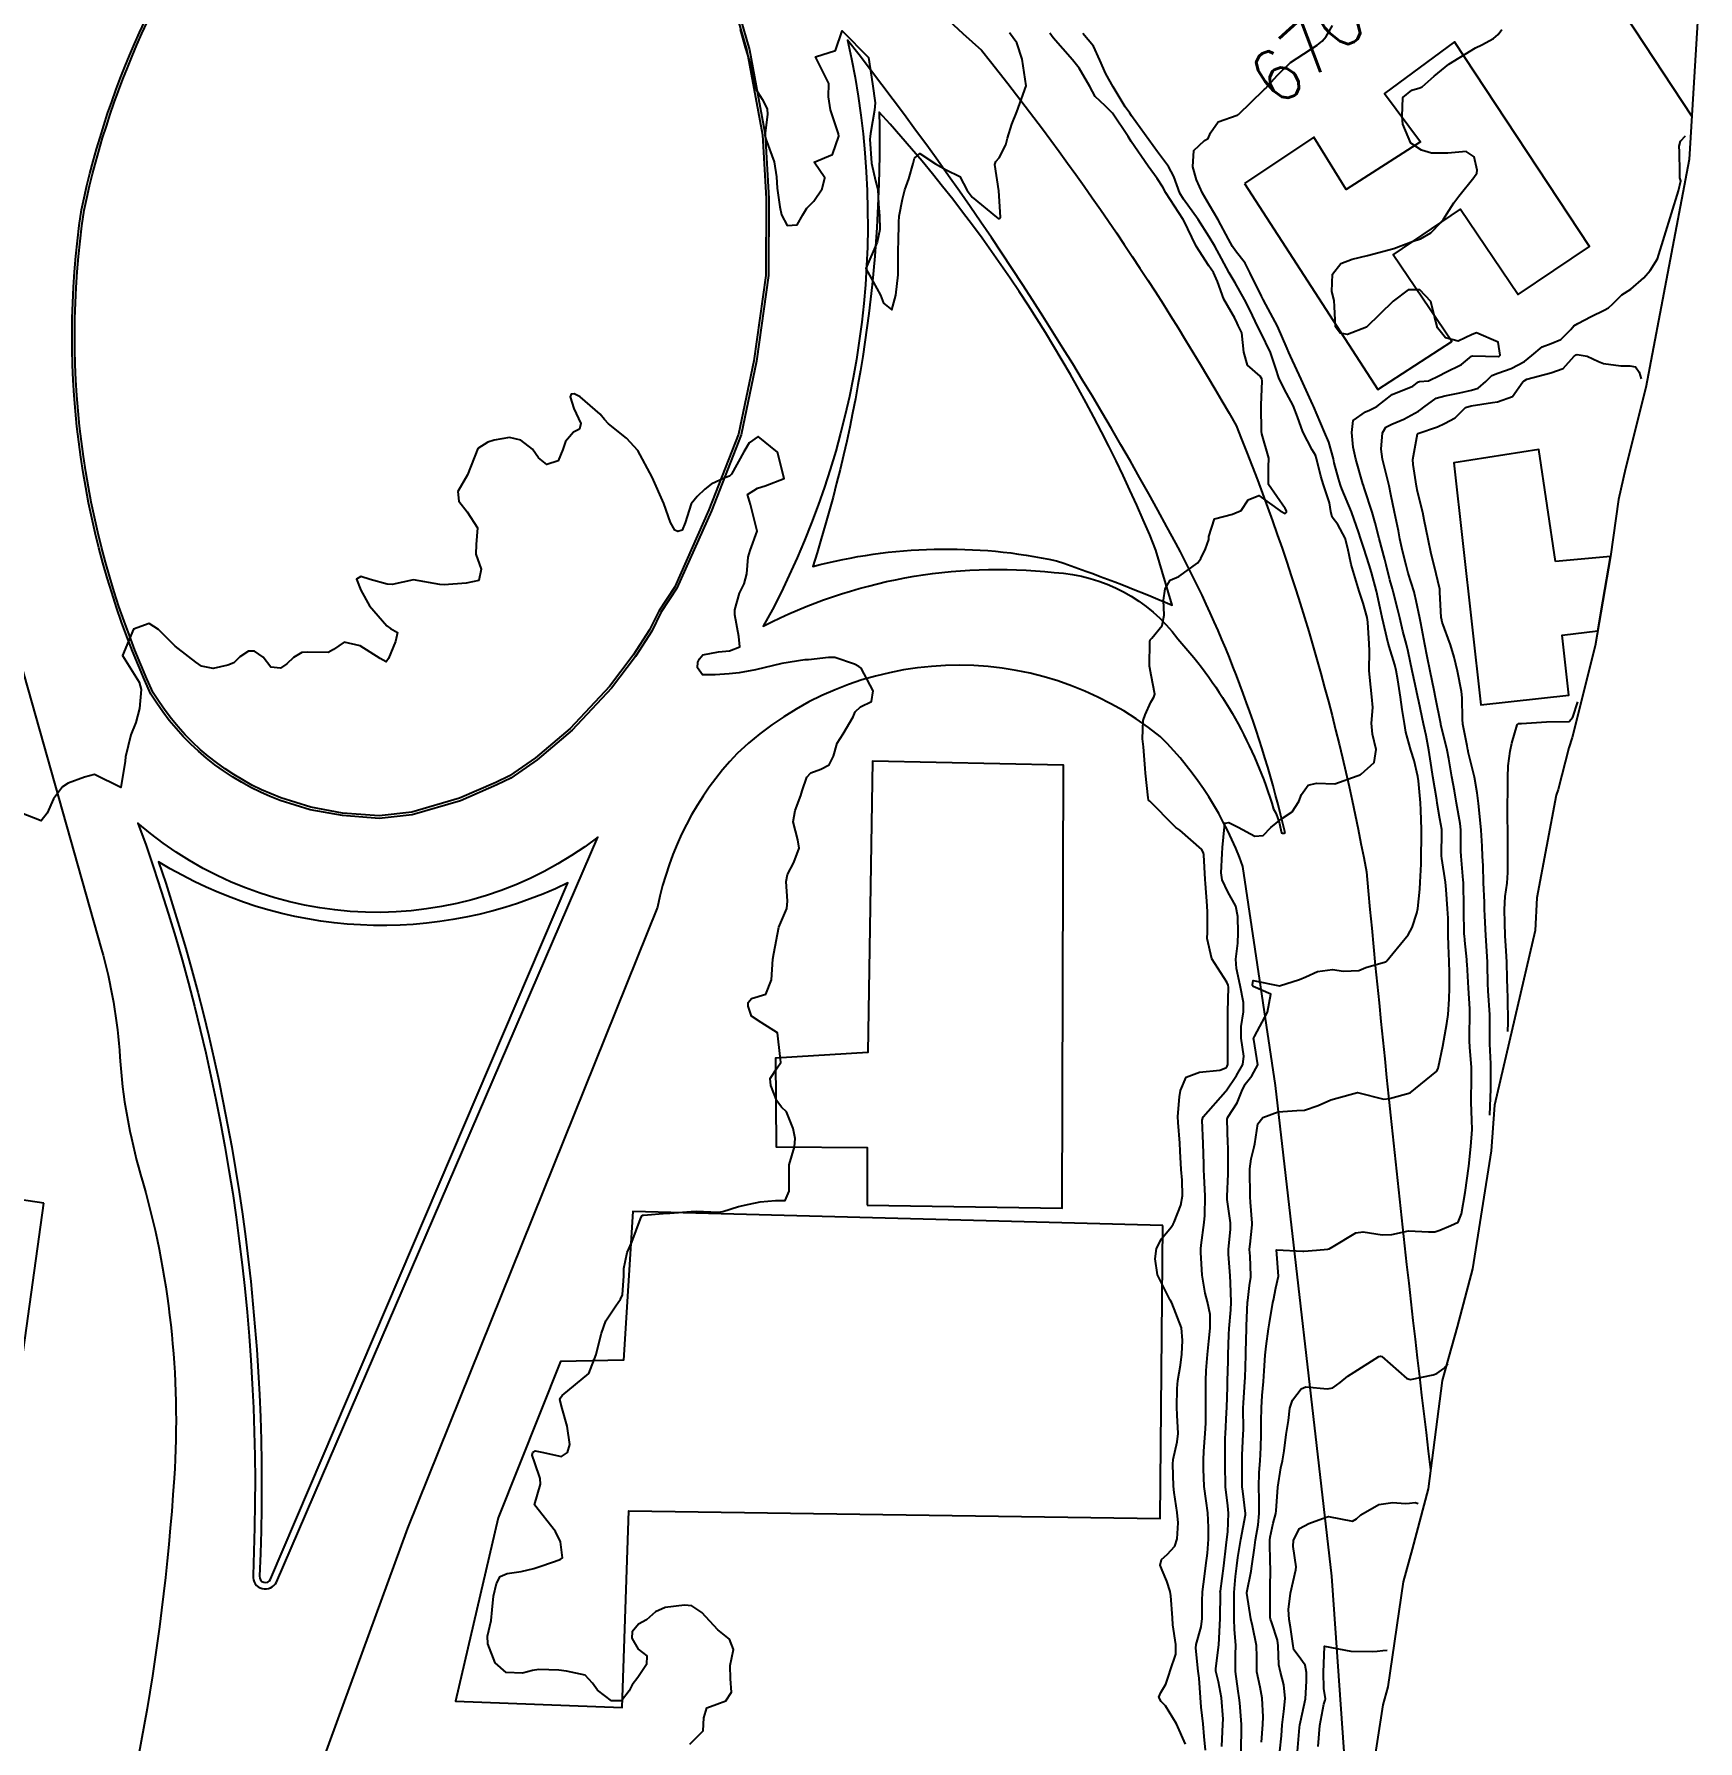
# Model space of a CAD drawing. Header units: metres. Extents: x 292545 to 299085, y 7450245 to 7463078.
# Drawn here: x 296323.2 to 296449.3, y 7457581.5 to 7457710.9 of the extents above; entities that cross this region are included whole.
import ezdxf
from ezdxf.enums import TextEntityAlignment as Align

# ---------------------------------------------------------------- set-up
doc = ezdxf.new("R2010")
doc.units = ezdxf.units.M
for name, color, linetype in [('Area', 45, 'Continuous'), ('Area Verde e Lazer', 94, 'Continuous'), ('Cotas', 45, 'Continuous'), ('Curvas de Nivel 1m', 11, 'Continuous'), ('Curvas de Nivel 5m', 15, 'Continuous'), ('Edificações', 30, 'Continuous'), ('Vias Primárias', 230, 'Continuous')]:
    doc.layers.add(name, color=color, linetype=linetype)
doc.styles.add('Style-STANDARD', font='STANDARD.shx')

msp = doc.modelspace()

# ---------------------------------------------------------------- linework, layer by layer
at = {"layer": 'Area'}
msp.add_polyline3d([(296449.27, 7457712.21, 671.5), (296448.6, 7457701.37, 671.66), (296445.32, 7457684.09, 673.14), (296443.79, 7457677.95, 682.49), (296443.26, 7457675.59, 673.27), (296442.65, 7457671.29, 691.09), (296441.49, 7457664.5, 688.21), (296439.73, 7457657.57, 674.06), (296439.48, 7457656.79, 674.08), (296438.69, 7457653.62, 674.16), (296438.53, 7457653.18, 674.11), (296437.07, 7457645.41, 673.09), (296436.93, 7457642.93, 672.87), (296433.84, 7457629.69, 671.21), (296433.6, 7457626.23, 671.53), (296432.19, 7457617.29, 672.23), (296431.03, 7457612.9, 672.79), (296430.38, 7457610.65, 673.77), (296429.88, 7457608.83, 674.6), (296428.82, 7457600.63, 673.92), (296427.6, 7457596.04, 674.24), (296426.93, 7457593.58, 674.37), (296425.76, 7457585.6, 675.24), (296425.39, 7457584.26, 678.91), (296424.54, 7457578.68, 677.79)], dxfattribs=at)
at = {"layer": 'Area Verde e Lazer'}
msp.add_lwpolyline([(296375.65, 7457714.95), (296377.18, 7457709.64), (296378.36, 7457703.25), (296378.65, 7457698.41), (296378.63, 7457692.58), (296377.7, 7457686.12), (296376.55, 7457680.56), (296374.3, 7457674.83), (296371.71, 7457668.99), (296370.5, 7457667.14), (296369.8, 7457665.72), (296368.57, 7457663.8), (296366.78, 7457661.42), (296363.8, 7457658.25), (296361.16, 7457656.03), (296359.18, 7457654.65), (296358.15, 7457654.16), (296355.41, 7457652.96), (296351.78, 7457651.9), (296349.3, 7457651.63), (296346.54, 7457651.84), (296344.14, 7457652.28), (296341.87, 7457652.99, -0.169169), (296332.19, 7457660.94, -0.145859), (296326.94, 7457697.52, -0.115621), (296339.63, 7457724.55, -0.245165)], format="xyb", dxfattribs=at)
for points in [[(296408.19, 7457671.77, 0.088201), (296387.21, 7457704.96, -0.083572), (296382.17, 7457670.52, -0.118645), (296400.65, 7457670.96, -0.019421), (296409.42, 7457667.59)], [(296341.08, 7457593.76), (296363.6, 7457646.54, -0.257301), (296332.59, 7457648.15, -0.093192), (296340.25, 7457594, 0.82422)]]:
    msp.add_lwpolyline(points, format="xyb", close=True, dxfattribs=at)
at = {"layer": 'Curvas de Nivel 1m', "flags": 128}
for points, elevation in [([(296376.68, 7457711.23), (296377.05, 7457709.87), (296377.25, 7457709.22), (296377.64, 7457707.94), (296377.74, 7457707.21), (296377.86, 7457706.71), (296378.35, 7457705.95), (296378.72, 7457705.2), (296378.75, 7457704.78), (296378.54, 7457703.2), (296378.61, 7457702.91), (296379.25, 7457701.19), (296379.42, 7457700.05), (296379.48, 7457699.19), (296379.68, 7457697.77), (296379.8, 7457697.18), (296380.24, 7457696.36), (296380.99, 7457696.42), (296381.42, 7457697.17), (296381.74, 7457697.68), (296382.26, 7457698.22), (296382.89, 7457699.15), (296383.1, 7457699.97), (296382.29, 7457701.16), (296383.68, 7457701.75), (296384.16, 7457703.13), (296384.14, 7457703.32), (296383.51, 7457705.14), (296383.37, 7457706.12), (296383.39, 7457707.14), (296382.39, 7457709.15), (296383.9, 7457709.64), (296384.41, 7457711.13), (296386.39, 7457709.11), (296386.71, 7457707.1), (296386.91, 7457705.67), (296386.86, 7457705.1), (296386.55, 7457703.33), (296386.52, 7457703.11), (296386.51, 7457702.92), (296386.64, 7457701.1), (296386.94, 7457699.76), (296387.1, 7457699.1), (296387.17, 7457698.01), (296387.24, 7457697.1), (296387.26, 7457696.07), (296387.06, 7457695.1), (296386.2, 7457693.11), (296387.3, 7457691.09), (296387.55, 7457690.47), (296388.16, 7457689.97), (296388.47, 7457691.08), (296388.65, 7457692.63), (296388.66, 7457693.08), (296388.66, 7457694.63), (296388.68, 7457695.08), (296388.7, 7457696.62), (296388.73, 7457697.08), (296388.97, 7457698.37), (296389.16, 7457699.07), (296389.45, 7457699.9), (296389.78, 7457701.07), (296389.9, 7457701.47), (296390.3, 7457701.82), (296391.48, 7457701.05), (296392.29, 7457700.59), (296393.33, 7457700.07), (296393.87, 7457699.02), (296394.27, 7457698.52), (296396.11, 7457696.99), (296396.24, 7457696.89), (296396.34, 7457696.89), (296396.41, 7457696.99), (296396.27, 7457698.99), (296395.97, 7457700.99), (296396.06, 7457701.22), (296396.3, 7457701.5), (296396.81, 7457702.49), (296396.94, 7457702.98), (296397.26, 7457704.06), (296397.64, 7457704.98), (296398.36, 7457706.96), (296398.06, 7457708.97), (296397.65, 7457710.21), (296397.08, 7457710.98)], 667), ([(296414.64, 7457580.76), (296414.68, 7457582.56), (296414.68, 7457582.76), (296414.54, 7457584.4), (296414.5, 7457584.77), (296414.41, 7457585.28), (296414.21, 7457586.77), (296414.23, 7457588.04), (296414.24, 7457588.77), (296414.15, 7457589.95), (296414.13, 7457590.77), (296414.12, 7457591.65), (296414.12, 7457592.77), (296414.22, 7457593.97), (296414.33, 7457594.77), (296414.4, 7457595.41), (296414.62, 7457596.77), (296414.98, 7457598.66), (296414.99, 7457598.76), (296414.77, 7457600.44), (296414.73, 7457600.76), (296414.72, 7457601.15), (296414.72, 7457602.76), (296414.73, 7457603.17), (296414.81, 7457604.76), (296414.82, 7457605.1), (296414.81, 7457606.76), (296414.82, 7457607.12), (296414.93, 7457608.76), (296414.95, 7457609.02), (296415, 7457610.76), (296415, 7457610.99), (296415.05, 7457612.76), (296415.06, 7457612.96), (296415.14, 7457614.76), (296415.15, 7457614.88), (296415.29, 7457616.02), (296415.38, 7457616.67), (296415.39, 7457616.76), (296415.32, 7457618.24), (296415.29, 7457618.76), (296415.29, 7457618.79), (296415.33, 7457619.17), (296415.48, 7457620.62), (296415.49, 7457620.76), (296415.36, 7457622.35), (296415.33, 7457622.76), (296415.33, 7457622.8), (296415.3, 7457624.76), (296415.3, 7457624.86), (296415.4, 7457625.64), (296415.63, 7457626.54), (296415.68, 7457626.76), (296415.92, 7457628.27), (296416.3, 7457628.75), (296417.45, 7457629.18), (296418.86, 7457629.3), (296419.45, 7457629.33), (296420.49, 7457629.66), (296421.45, 7457630.09), (296421.91, 7457630.23), (296423.46, 7457630.66), (296425.46, 7457630.16), (296425.9, 7457630.19), (296427.46, 7457630.62), (296429.48, 7457632.28), (296429.57, 7457632.5), (296429.6, 7457632.59), (296429.93, 7457634.16), (296430, 7457634.59), (296430.23, 7457635.88), (296430.33, 7457636.58), (296430.41, 7457637.72), (296430.43, 7457638.58), (296430.43, 7457639.72), (296430.41, 7457640.58), (296430.37, 7457641.8), (296430.35, 7457642.58), (296430.33, 7457643.87), (296430.3, 7457644.58), (296430.19, 7457646.04), (296430.13, 7457646.59), (296429.86, 7457648.4), (296429.84, 7457648.59), (296429.86, 7457650.43), (296429.85, 7457650.59), (296429.71, 7457651.4), (296429.51, 7457652.59), (296429.47, 7457652.84), (296429.17, 7457654.6), (296429.07, 7457655.28), (296428.87, 7457656.6), (296428.67, 7457657.71), (296428.48, 7457658.6), (296428.12, 7457660.3), (296428.05, 7457660.61), (296427.83, 7457661.58), (296427.61, 7457662.61), (296427.31, 7457664.07), (296427.17, 7457664.62), (296426.9, 7457665.61), (296426.67, 7457666.63), (296426.52, 7457667.25), (296426.16, 7457668.64), (296426.11, 7457668.83), (296425.92, 7457669.52), (296425.63, 7457670.64), (296425.53, 7457671.06), (296425.11, 7457672.65), (296424.8, 7457673.82), (296424.58, 7457674.65), (296424.01, 7457676.42), (296423.93, 7457676.66), (296423.88, 7457676.79), (296423.33, 7457678.67), (296423.15, 7457679.56), (296423.03, 7457680.67), (296423.15, 7457681.59), (296424.08, 7457682.25), (296424.37, 7457682.37), (296424.94, 7457682.65), (296426.09, 7457683.55), (296427.67, 7457684.19), (296428.1, 7457684.52), (296428.17, 7457684.54), (296428.86, 7457684.6), (296429.69, 7457685.01), (296430.11, 7457685.23), (296431.36, 7457685.82), (296432.12, 7457686.46), (296432.2, 7457686.48), (296434.12, 7457686.45), (296434.2, 7457686.47), (296434.27, 7457686.54), (296434.14, 7457687.53), (296432.48, 7457688.23), (296432.15, 7457688.11), (296431.11, 7457687.6), (296430.14, 7457687.85), (296429.52, 7457688.6), (296429.3, 7457689.46), (296429.02, 7457690.6), (296428.19, 7457691.5), (296427.3, 7457691.5), (296426.17, 7457690.63), (296424.15, 7457688.66), (296422.71, 7457688.1), (296422.15, 7457688.21), (296421.79, 7457688.69), (296421.72, 7457690.24), (296421.69, 7457690.69), (296421.52, 7457691.36), (296421.56, 7457692.69), (296422.21, 7457693.48), (296423.07, 7457693.82), (296424.22, 7457694.09), (296426.22, 7457694.63), (296427.68, 7457695.17), (296428.23, 7457695.35), (296429.02, 7457695.82), (296429.78, 7457696.59), (296429.99, 7457696.85), (296430.25, 7457697.26), (296430.77, 7457698.08), (296431.14, 7457698.58), (296432.29, 7457700), (296432.51, 7457700.34), (296432.55, 7457700.56), (296432.3, 7457701.56), (296431.71, 7457701.97), (296430.31, 7457701.85), (296429.07, 7457701.84), (296428.31, 7457702.07), (296427.51, 7457702.62), (296426.9, 7457704.06), (296426.85, 7457704.62), (296426.9, 7457706.08), (296427.58, 7457706.62), (296428.19, 7457706.79), (296428.37, 7457706.88), (296429.29, 7457707.69), (296430.39, 7457708.59), (296432.4, 7457709.83), (296432.89, 7457710.07), (296433.78, 7457710.55), (296434.12, 7457710.84), (296434.42, 7457711.21)], 671), ([(296410.43, 7457581.26), (296409.76, 7457582.82), (296408.91, 7457584.17), (296408.58, 7457584.5), (296408.42, 7457584.84), (296408.56, 7457585.19), (296408.93, 7457585.81), (296409.2, 7457586.57), (296409.28, 7457586.83), (296409.69, 7457588.08), (296409.69, 7457588.82), (296409.48, 7457590.32), (296409.45, 7457590.83), (296409.31, 7457592.52), (296409.26, 7457592.83), (296409.02, 7457593.63), (296408.65, 7457594.45), (296408.5, 7457594.84), (296408.62, 7457595.26), (296409.05, 7457595.64), (296409.61, 7457596.27), (296409.8, 7457596.82), (296409.87, 7457598.03), (296409.81, 7457598.82), (296409.58, 7457600.34), (296409.53, 7457600.83), (296409.47, 7457602.49), (296409.5, 7457602.83), (296409.8, 7457604.17), (296409.87, 7457604.82), (296409.81, 7457606.19), (296409.78, 7457606.82), (296409.8, 7457608.22), (296409.85, 7457608.82), (296410.06, 7457609.98), (296410.14, 7457610.82), (296410.2, 7457611.86), (296410.13, 7457612.82), (296409.39, 7457614.71), (296409.33, 7457614.83), (296409.27, 7457614.93), (296408.32, 7457616.84), (296408.12, 7457618.04), (296408.24, 7457618.84), (296408.6, 7457619.57), (296409.34, 7457620.45), (296409.49, 7457620.68), (296409.56, 7457620.83), (296410.07, 7457622.11), (296410.21, 7457622.82), (296410.18, 7457624.02), (296410.11, 7457624.82), (296410.03, 7457626.2), (296410.01, 7457626.82), (296409.88, 7457628.38), (296409.86, 7457628.83), (296409.97, 7457630.32), (296410.05, 7457630.82), (296410.48, 7457631.81), (296411.48, 7457632.21), (296413.03, 7457632.34), (296413.48, 7457632.53), (296413.6, 7457632.66), (296413.64, 7457632.78), (296413.63, 7457634.66), (296413.63, 7457634.78), (296413.63, 7457636.68), (296413.63, 7457636.78), (296413.68, 7457638.65), (296413.66, 7457638.78), (296413.56, 7457639.03), (296412.43, 7457640.79), (296412.07, 7457642.33), (296412.09, 7457642.8), (296412.09, 7457644.33), (296412.06, 7457644.8), (296411.95, 7457646.5), (296411.92, 7457646.8), (296411.81, 7457648.66), (296411.8, 7457648.8), (296411.68, 7457649.08), (296409.99, 7457650.53), (296409.7, 7457650.74), (296409.6, 7457650.83), (296407.72, 7457652.73), (296407.66, 7457652.79), (296407.63, 7457652.85), (296407.6, 7457652.98), (296407.4, 7457654.85), (296407.38, 7457655.22), (296407.24, 7457656.86), (296407.17, 7457657.46), (296407.23, 7457658.86), (296407.37, 7457659.28), (296407.81, 7457660.23), (296408.04, 7457660.63), (296408.11, 7457660.85), (296407.84, 7457662.29), (296407.73, 7457662.85), (296407.71, 7457662.98), (296407.73, 7457664.85), (296407.76, 7457664.96), (296407.87, 7457665.08), (296408.66, 7457666.06), (296408.81, 7457666.84), (296408.77, 7457667.98), (296408.89, 7457668.84), (296409.28, 7457669.48), (296409.92, 7457669.76), (296411.37, 7457670.81), (296411.6, 7457671.14), (296411.95, 7457671.87), (296412.2, 7457672.56), (296412.21, 7457672.8), (296412.63, 7457674.13), (296413.98, 7457674.49), (296414.66, 7457674.77), (296415.18, 7457675.58), (296416, 7457675.91), (296417.6, 7457674.73), (296417.98, 7457674.55), (296418.08, 7457674.63), (296418.08, 7457674.73), (296417.99, 7457674.91), (296416.72, 7457676.74), (296416.73, 7457678.04), (296416.75, 7457678.74), (296416.22, 7457680.57), (296416.19, 7457680.75), (296416.17, 7457682.66), (296416.17, 7457682.75), (296416.25, 7457684.6), (296416.22, 7457684.75), (296416.1, 7457684.95), (296415.12, 7457685.77), (296414.86, 7457686.77), (296414.7, 7457688.22), (296414.43, 7457688.78), (296414.34, 7457688.96), (296414.16, 7457689.35), (296413.34, 7457690.79), (296412.86, 7457692.13), (296412.54, 7457692.8), (296412.21, 7457693.31), (296411.23, 7457694.81), (296410.27, 7457696.8), (296410.25, 7457696.82), (296408.95, 7457698.84), (296408.71, 7457699.27), (296408.28, 7457699.94), (296407.59, 7457700.86), (296406.32, 7457702.73), (296406.24, 7457702.87), (296406.09, 7457703.11), (296404.89, 7457704.88), (296404.35, 7457705.44), (296403.59, 7457706.14), (296403.18, 7457706.91), (296402.38, 7457708.29), (296401.87, 7457708.93), (296400.41, 7457710.6), (296400.15, 7457710.94)], 668), ([(296411.94, 7457580.8), (296411.84, 7457581.84), (296411.77, 7457582.8), (296411.63, 7457584.07), (296411.57, 7457584.8), (296411.46, 7457586.28), (296411.39, 7457586.81), (296411.22, 7457588.55), (296411.24, 7457588.81), (296411.62, 7457590.16), (296411.7, 7457590.8), (296411.7, 7457592.1), (296411.72, 7457592.8), (296411.86, 7457593.97), (296411.98, 7457594.8), (296412.1, 7457595.75), (296412.17, 7457596.8), (296412.18, 7457597.69), (296412.13, 7457598.8), (296412, 7457599.71), (296411.85, 7457600.8), (296411.79, 7457602.13), (296411.79, 7457602.8), (296411.82, 7457603.48), (296411.92, 7457604.8), (296411.96, 7457605.6), (296411.96, 7457606.8), (296411.96, 7457608.03), (296411.97, 7457608.8), (296412, 7457609.59), (296412.1, 7457610.8), (296412.21, 7457611.82), (296412.3, 7457612.79), (296412.3, 7457613.83), (296412.1, 7457614.8), (296411.93, 7457615.45), (296411.7, 7457616.8), (296411.59, 7457618.53), (296411.59, 7457618.81), (296411.61, 7457619.09), (296411.85, 7457620.8), (296411.89, 7457621.34), (296411.93, 7457622.8), (296411.84, 7457624.35), (296411.82, 7457624.8), (296411.82, 7457625.23), (296411.78, 7457626.8), (296411.69, 7457628.56), (296411.78, 7457628.8), (296413.46, 7457630.72), (296413.49, 7457630.75), (296413.5, 7457630.78), (296414.29, 7457631.95), (296414.77, 7457632.77), (296414.85, 7457633.41), (296414.64, 7457634.77), (296414.64, 7457635.65), (296414.82, 7457636.77), (296414.83, 7457637.48), (296414.57, 7457638.77), (296414.29, 7457640.06), (296414.25, 7457640.77), (296414.4, 7457641.97), (296414.43, 7457642.77), (296414.4, 7457644), (296414.24, 7457644.77), (296413.64, 7457645.87), (296413.21, 7457646.78), (296413.14, 7457647.3), (296413.22, 7457648.78), (296413.24, 7457649.22), (296413.38, 7457650.78), (296413.42, 7457651.06), (296413.71, 7457651.12), (296414.41, 7457650.77), (296415.69, 7457650.08), (296416.31, 7457650.13), (296416.9, 7457650.74), (296417.71, 7457651.41), (296418.51, 7457651.93), (296419.03, 7457652.72), (296419.22, 7457653.23), (296419.74, 7457653.96), (296420.35, 7457654.09), (296421.74, 7457654.05), (296423.43, 7457654.66), (296423.66, 7457654.74), (296423.74, 7457654.79), (296424.73, 7457655.67), (296424.89, 7457656.65), (296424.61, 7457657.82), (296424.53, 7457658.65), (296424.63, 7457659.83), (296424.56, 7457660.65), (296424.39, 7457662.1), (296424.36, 7457662.65), (296424.38, 7457664.13), (296424.35, 7457664.66), (296424.24, 7457666.31), (296424.19, 7457666.66), (296423.9, 7457667.75), (296423.59, 7457668.66), (296423.43, 7457669.16), (296422.98, 7457670.67), (296422.73, 7457671.89), (296422.52, 7457672.67), (296421.97, 7457673.71), (296421.55, 7457674.26), (296421.44, 7457674.69), (296421.34, 7457675.34), (296420.9, 7457676.7), (296420.7, 7457677.38), (296420.36, 7457678.71), (296420.28, 7457678.95), (296420.04, 7457679.36), (296419.33, 7457680.72), (296418.92, 7457681.87), (296418.6, 7457682.72), (296418.09, 7457683.67), (296417.54, 7457684.74), (296417.25, 7457685.6), (296416.87, 7457686.74), (296416.15, 7457688.26), (296415.88, 7457688.75), (296415.32, 7457689.92), (296414.91, 7457690.77), (296414.19, 7457692.02), (296413.73, 7457692.78), (296413.15, 7457693.86), (296412.65, 7457694.8), (296412.23, 7457695.51), (296411.39, 7457696.81), (296410.27, 7457698.36), (296410.01, 7457698.82), (296409.54, 7457700.09), (296409.13, 7457700.84), (296408.31, 7457701.96), (296407.65, 7457702.86), (296406.34, 7457704.69), (296406.21, 7457704.87), (296405.86, 7457705.36), (296404.94, 7457706.88), (296404.38, 7457707.87), (296403.93, 7457708.9), (296403.45, 7457709.95), (296402.66, 7457710.92)], 669), ([(296416.19, 7457581.43), (296416.29, 7457582.75), (296416.31, 7457583.33), (296416.25, 7457584.75), (296416.08, 7457585.59), (296415.83, 7457586.75), (296415.83, 7457587.88), (296415.82, 7457588.75), (296415.5, 7457590.23), (296415.37, 7457590.76), (296415.07, 7457592.7), (296415.07, 7457592.76), (296415.41, 7457594.37), (296415.47, 7457594.76), (296415.67, 7457596.14), (296415.74, 7457596.75), (296415.93, 7457597.89), (296416.02, 7457598.75), (296416.01, 7457599.84), (296415.98, 7457600.75), (296416.01, 7457601.86), (296416.08, 7457602.75), (296416.15, 7457603.75), (296416.17, 7457604.75), (296416.17, 7457605.74), (296416.18, 7457606.75), (296416.25, 7457607.69), (296416.34, 7457608.75), (296416.4, 7457609.56), (296416.48, 7457610.75), (296416.54, 7457611.44), (296416.73, 7457612.75), (296416.8, 7457613.2), (296417.05, 7457614.74), (296417.09, 7457614.93), (296417.28, 7457615.85), (296417.47, 7457616.74), (296417.32, 7457618.74), (296419.32, 7457618.62), (296419.41, 7457618.62), (296420.35, 7457618.7), (296421.23, 7457618.78), (296421.32, 7457618.81), (296421.63, 7457618.99), (296423.34, 7457620.03), (296423.89, 7457620.1), (296425.34, 7457619.87), (296426.08, 7457619.89), (296427.34, 7457620.16), (296428.84, 7457620.1), (296429.34, 7457620.09), (296429.7, 7457620.23), (296430.53, 7457620.58), (296431.09, 7457620.82), (296431.35, 7457621.46), (296431.63, 7457623.09), (296431.91, 7457625.08), (296432.07, 7457626.56), (296432.15, 7457627.84), (296432.14, 7457628.56), (296432.09, 7457629.93), (296432.08, 7457630.56), (296432.11, 7457631.2), (296432.11, 7457632.56), (296431.99, 7457634.08), (296431.96, 7457634.56), (296431.95, 7457635), (296431.98, 7457636.56), (296431.97, 7457637), (296431.88, 7457638.57), (296431.77, 7457640.38), (296431.75, 7457640.57), (296431.75, 7457640.73), (296431.6, 7457642.17), (296431.57, 7457642.57), (296431.56, 7457642.61), (296431.53, 7457644.57), (296431.53, 7457644.66), (296431.49, 7457646.57), (296431.48, 7457646.75), (296431.32, 7457648.57), (296431.31, 7457648.94), (296431.29, 7457650.57), (296431.24, 7457651.04), (296430.98, 7457652.58), (296430.81, 7457653.51), (296430.62, 7457654.58), (296430.4, 7457655.94), (296430.27, 7457656.59), (296429.79, 7457658.54), (296429.78, 7457658.59), (296429.39, 7457660.59), (296429.28, 7457661.13), (296428.97, 7457662.6), (296428.75, 7457663.71), (296428.58, 7457664.6), (296428.27, 7457666.22), (296428.19, 7457666.61), (296427.91, 7457667.93), (296427.78, 7457668.48), (296427.75, 7457668.61), (296427.32, 7457670.01), (296427.15, 7457670.62), (296426.87, 7457671.71), (296426.68, 7457672.63), (296426.57, 7457673.23), (296426.28, 7457674.64), (296426, 7457675.99), (296425.87, 7457676.64), (296425.81, 7457676.85), (296425.35, 7457678.65), (296425.27, 7457679.42), (296425.35, 7457680.65), (296425.61, 7457681.09), (296426.06, 7457681.32), (296426.99, 7457681.7), (296428.08, 7457682.3), (296428.27, 7457682.42), (296428.49, 7457682.61), (296429.42, 7457683.27), (296430.09, 7457683.47), (296431.22, 7457683.69), (296432.1, 7457683.88), (296432.61, 7457684.05), (296433.19, 7457684.55), (296433.66, 7457685), (296434.11, 7457685.18), (296435.11, 7457685.53), (296436.12, 7457686.07), (296436.68, 7457686.51), (296437.46, 7457687.17), (296438.14, 7457687.43), (296438.89, 7457687.73), (296439.63, 7457688.48), (296439.86, 7457688.77), (296440.16, 7457688.94), (296441.19, 7457689.48), (296442.17, 7457689.96), (296442.49, 7457690.12), (296442.81, 7457690.43), (296443.5, 7457691.11), (296444.18, 7457691.55), (296445.18, 7457692.41), (296445.65, 7457692.96), (296446.21, 7457693.85), (296447.81, 7457698.99), (296447.98, 7457699.76), (296447.9, 7457699.99), (296447.91, 7457700.38), (296447.88, 7457701.95), (296447.85, 7457702.38), (296447.94, 7457702.76), (296448.32, 7457703.17)], 672), ([(296433.51, 7457628.93), (296433.57, 7457630.94), (296433.58, 7457632.83), (296433.51, 7457634.35), (296433.51, 7457634.54), (296433.51, 7457636.52), (296433.51, 7457636.54), (296433.37, 7457638.36), (296433.36, 7457638.54), (296433.35, 7457638.74), (296433.32, 7457640.54), (296433.23, 7457642.17), (296433.2, 7457642.55), (296433.12, 7457644.05), (296433.1, 7457644.55), (296433.09, 7457645.09), (296433.03, 7457646.55), (296432.98, 7457647.87), (296432.95, 7457648.55), (296432.92, 7457649.32), (296432.84, 7457650.55), (296432.73, 7457651.57), (296432.63, 7457652.56), (296432.54, 7457653.37), (296432.34, 7457654.56), (296431.86, 7457656.48), (296431.85, 7457656.57), (296431.84, 7457656.63), (296431.78, 7457656.93), (296431.46, 7457658.57), (296431.42, 7457658.95), (296431.39, 7457660.57), (296431.34, 7457661.05), (296431.04, 7457662.58), (296430.79, 7457663.65), (296430.51, 7457664.58), (296429.89, 7457666.31), (296429.83, 7457666.59), (296429.81, 7457666.67), (296429.72, 7457668.59), (296429.7, 7457668.81), (296429.27, 7457670.6), (296429.05, 7457671.49), (296428.82, 7457672.6), (296428.53, 7457674.05), (296428.41, 7457674.61), (296428.01, 7457676.21), (296427.94, 7457676.61), (296427.68, 7457678.26), (296427.66, 7457678.62), (296428.02, 7457680.58), (296428.03, 7457680.61), (296429.54, 7457681.11), (296430.06, 7457681.35), (296430.86, 7457681.79), (296431.66, 7457682.57), (296432.08, 7457682.7), (296433.69, 7457682.94), (296434.09, 7457683.01), (296435.21, 7457683.41), (296435.99, 7457684.52), (296436.06, 7457684.57), (296436.1, 7457684.6), (296436.3, 7457684.71), (296438.11, 7457685.19), (296439.06, 7457685.53), (296439.89, 7457686.47), (296440.03, 7457686.56), (296440.12, 7457686.59), (296440.87, 7457686.46), (296441.73, 7457686.05), (296442.12, 7457685.92), (296443.43, 7457685.74), (296444.12, 7457685.72), (296444.53, 7457685.65), (296444.82, 7457685.24), (296444.97, 7457684.74)], 673), ([(296372.87, 7457581.26), (296373.86, 7457582.27), (296373.93, 7457583.25), (296374.15, 7457584.01), (296374.91, 7457584.29), (296375.6, 7457584.54), (296376.01, 7457585.22), (296375.93, 7457586.23), (296375.92, 7457587.23), (296376.18, 7457588.44), (296375.87, 7457589.23), (296374.97, 7457589.94), (296373.77, 7457591.25), (296373, 7457591.74), (296372.46, 7457591.81), (296371, 7457591.63), (296370.26, 7457591.29), (296369.58, 7457590.7), (296368.98, 7457590.37), (296368.5, 7457589.78), (296368.47, 7457589.31), (296368.95, 7457588.47), (296369.6, 7457587.95), (296369.58, 7457587.3), (296368.93, 7457586.32), (296368.48, 7457585.76), (296368.25, 7457585.32), (296367.68, 7457584.56), (296366.91, 7457584.56), (296365.86, 7457585.35), (296365.48, 7457585.9), (296364.93, 7457586.49), (296363.51, 7457586.8), (296362.94, 7457586.88), (296361.42, 7457586.92), (296360.94, 7457586.84), (296360.18, 7457586.65), (296358.94, 7457586.7), (296358.1, 7457587.44), (296357.54, 7457588.86), (296357.52, 7457589.44), (296357.79, 7457590.63), (296357.88, 7457591.44), (296357.97, 7457592.48), (296358.2, 7457593.44), (296358.48, 7457593.98), (296359.02, 7457594.21), (296360.08, 7457594.36), (296361.03, 7457594.59), (296361.65, 7457594.78), (296363.03, 7457595.25), (296363.2, 7457595.38), (296363.05, 7457596.61), (296362.67, 7457597.38), (296361.08, 7457599.4), (296361.54, 7457600.97), (296361.52, 7457601.4), (296361.12, 7457602.59), (296360.91, 7457603.18), (296360.97, 7457603.4), (296361.13, 7457603.51), (296361.65, 7457603.39), (296363.13, 7457603.08), (296363.59, 7457603.37), (296363.76, 7457603.99), (296363.57, 7457605.37), (296363.17, 7457606.71), (296363.01, 7457607.38), (296363.05, 7457607.51), (296363.19, 7457607.68), (296365.2, 7457609.35), (296365.75, 7457610.81), (296365.88, 7457611.34), (296366.16, 7457612.42), (296366.5, 7457613.34), (296366.79, 7457613.81), (296367.26, 7457614.48), (296367.6, 7457615), (296367.75, 7457615.33), (296367.86, 7457616.76), (296367.86, 7457617.32), (296368.12, 7457618.52), (296368.46, 7457619.32), (296369.12, 7457621.09), (296369.23, 7457621.3), (296369.29, 7457621.35), (296369.34, 7457621.37), (296371.13, 7457621.5), (296371.35, 7457621.51), (296372.96, 7457621.65), (296373.35, 7457621.66), (296375, 7457621.58), (296375.35, 7457621.63), (296376.55, 7457622.02), (296377.36, 7457622.19), (296378.18, 7457622.38), (296379.36, 7457622.48), (296380.08, 7457622.47), (296380.39, 7457623.17), (296380.38, 7457624.17), (296380.4, 7457625.17), (296380.78, 7457626.54), (296380.85, 7457627.17), (296380.68, 7457627.92), (296380.19, 7457629.18), (296379.81, 7457629.55), (296379.45, 7457630.03), (296378.99, 7457631.19), (296378.96, 7457631.71), (296379.48, 7457632.52), (296379.75, 7457632.93), (296379.73, 7457633.19), (296379.7, 7457633.39), (296379.51, 7457635.18), (296378.27, 7457635.95), (296377.53, 7457636.44), (296377.28, 7457637.21), (296377.28, 7457637.47), (296377.54, 7457637.78), (296378.63, 7457638.11), (296379.06, 7457639.19), (296379.15, 7457640.76), (296379.22, 7457641.19), (296379.6, 7457643.18), (296380.21, 7457644.59), (296380.27, 7457645.17), (296380.17, 7457646.65), (296380.27, 7457647.17), (296380.75, 7457648.08), (296381.15, 7457649.17), (296381.04, 7457649.81), (296380.68, 7457651.17), (296380.84, 7457652.04), (296381.27, 7457653.16), (296381.37, 7457653.52), (296381.74, 7457654.55), (296382.03, 7457654.88), (296382.78, 7457655.15), (296383.41, 7457655.49), (296383.76, 7457656.14), (296384.02, 7457657.14), (296384.48, 7457657.83), (296385.23, 7457659.12), (296385.4, 7457659.51), (296385.8, 7457659.88), (296386.62, 7457660.29), (296386.76, 7457661.1), (296385.84, 7457662.81), (296385.68, 7457662.95), (296385.33, 7457663.12), (296383.85, 7457663.62), (296383.37, 7457663.62), (296381.85, 7457663.46), (296381.57, 7457663.44), (296379.84, 7457663.18), (296377.84, 7457662.69), (296376.59, 7457662.47), (296375.83, 7457662.4), (296374.77, 7457662.3), (296373.83, 7457662.32), (296373.43, 7457662.85), (296373.47, 7457663.26), (296373.58, 7457663.52), (296373.85, 7457663.82), (296375.04, 7457664.06), (296375.86, 7457664.12), (296376.64, 7457664.44), (296376.57, 7457665.22), (296376.26, 7457666.86), (296376.26, 7457667.23), (296376.62, 7457668.51), (296376.98, 7457669.22), (296377.17, 7457669.97), (296377.28, 7457671.22), (296377.43, 7457671.74), (296377.96, 7457673.21), (296377.46, 7457675.22), (296377.23, 7457675.98), (296378, 7457676.45), (296378.56, 7457676.64), (296380.01, 7457677.18), (296379.51, 7457679.19), (296378.05, 7457680.37), (296377.35, 7457679.9), (296376.96, 7457679.22), (296376.02, 7457677.52), (296375.87, 7457677.38), (296375.5, 7457677.24), (296374.48, 7457676.77), (296374, 7457676.38), (296373.42, 7457675.83), (296372.96, 7457675.27), (296372.51, 7457673.82), (296372.29, 7457673.28), (296371.96, 7457673.17), (296371.71, 7457673.28), (296371.39, 7457673.87), (296370.89, 7457675.29), (296370.01, 7457677.3), (296368.92, 7457679.31), (296368.05, 7457680.24), (296366.69, 7457681.34), (296366.39, 7457681.67), (296366.07, 7457682.07), (296364.55, 7457683.37), (296364.09, 7457683.62), (296363.87, 7457683.59), (296363.78, 7457683.37), (296364.07, 7457682.49), (296364.6, 7457681.36), (296364.5, 7457680.92), (296364.05, 7457680.7), (296363.43, 7457679.99), (296363.23, 7457679.38), (296362.88, 7457678.52), (296362.02, 7457678.25), (296361.39, 7457678.76), (296360.94, 7457679.41), (296360.04, 7457680.11), (296359.18, 7457680.3), (296358.04, 7457680.1), (296357.55, 7457679.94), (296356.8, 7457679.46), (296356.01, 7457677.47), (296355.27, 7457676.21), (296355.34, 7457675.48), (296355.98, 7457674.66), (296356.77, 7457673.46), (296356.67, 7457672.18), (296356.64, 7457671.46), (296357.05, 7457670.33), (296356.87, 7457669.46), (296355.91, 7457669.25), (296354.25, 7457669.14), (296353.91, 7457669.16), (296351.92, 7457669.51), (296350.3, 7457669.15), (296349.92, 7457669.18), (296348.63, 7457669.55), (296347.92, 7457669.76), (296347.59, 7457669.57), (296347.91, 7457668.72), (296348.57, 7457667.55), (296349.88, 7457666.02), (296350.17, 7457665.83), (296350.69, 7457665.53), (296350.54, 7457664.85), (296350.03, 7457663.54), (296349.84, 7457663.29), (296349.39, 7457663.54), (296347.86, 7457664.51), (296346.66, 7457664.78), (296345.85, 7457664.23), (296345.44, 7457664), (296343.85, 7457664.03), (296343.46, 7457664.01), (296342.81, 7457663.62), (296342.31, 7457663.15), (296341.83, 7457662.82), (296341.09, 7457662.89), (296340.53, 7457663.65), (296339.85, 7457664.11), (296339.4, 7457664.11), (296338.75, 7457663.67), (296338.3, 7457663.22), (296337.84, 7457663.05), (296336.73, 7457662.79), (296335.84, 7457662.98), (296335.41, 7457663.28), (296334.87, 7457663.71), (296333.85, 7457664.49), (296332.59, 7457665.74), (296331.88, 7457666.21), (296330.7, 7457665.77), (296329.85, 7457663.78), (296331.12, 7457661.76), (296331.26, 7457661.2), (296331.15, 7457659.76), (296330.87, 7457658.69), (296330.49, 7457657.77), (296330.08, 7457656.1), (296330.05, 7457655.78), (296329.73, 7457653.78), (296327.74, 7457654.76), (296326.98, 7457654.56), (296325.74, 7457654.09), (296325.32, 7457653.83), (296324.63, 7457652.92), (296324.14, 7457651.84), (296323.7, 7457651.25), (296322.08, 7457651.87)], 667), ([(296434.86, 7457635.28), (296434.88, 7457635.96), (296434.89, 7457636.6), (296434.87, 7457637.19), (296434.85, 7457637.83), (296434.83, 7457638.53), (296434.81, 7457639.28), (296434.78, 7457640.53), (296434.73, 7457641.39), (296434.66, 7457642.53), (296434.63, 7457643.51), (296434.61, 7457644.53), (296434.66, 7457645.51), (296434.8, 7457646.53), (296434.87, 7457647.32), (296434.85, 7457648.53), (296434.85, 7457649.36), (296434.85, 7457650.53), (296434.83, 7457651.41), (296434.83, 7457652.53), (296434.86, 7457653.4), (296434.86, 7457654.53), (296434.88, 7457655.41), (296435.03, 7457656.53), (296435.16, 7457657.14), (296435.57, 7457658.52), (296435.7, 7457658.62), (296435.79, 7457658.63), (296435.91, 7457658.63), (296437.8, 7457658.74), (296439.5, 7457658.77), (296439.8, 7457659.11), (296440.17, 7457660.27)], 674), ([(296417.58, 7457580.73), (296417.71, 7457581.91), (296417.76, 7457582.73), (296417.88, 7457583.75), (296417.99, 7457584.73), (296417.89, 7457585.77), (296417.63, 7457586.73), (296417.51, 7457587.29), (296417.45, 7457588.73), (296417.4, 7457589.16), (296416.98, 7457590.46), (296416.88, 7457590.74), (296416.86, 7457590.86), (296416.85, 7457592.74), (296416.85, 7457592.9), (296416.87, 7457594.74), (296416.86, 7457594.91), (296416.83, 7457596.74), (296416.85, 7457596.96), (296417.08, 7457598.01), (296417.27, 7457598.74), (296417.3, 7457598.95), (296417.42, 7457600.74), (296417.65, 7457602.2), (296417.77, 7457602.73), (296417.9, 7457603.49), (296418.07, 7457604.73), (296418.23, 7457605.8), (296418.35, 7457606.72), (296418.55, 7457607.35), (296419.2, 7457608.21), (296419.55, 7457608.35), (296421.2, 7457608.21), (296421.61, 7457608.27), (296422.15, 7457608.68), (296422.73, 7457609.15), (296423.21, 7457609.46), (296425.09, 7457610.64), (296425.22, 7457610.68), (296425.32, 7457610.64), (296427.21, 7457608.98), (296427.49, 7457608.9), (296429.21, 7457609.27), (296429.47, 7457609.37), (296430, 7457609.74), (296430.32, 7457610.1)], 673), ([(296418.92, 7457580.72), (296419.07, 7457582.53), (296419.09, 7457582.72), (296419.14, 7457582.96), (296419.53, 7457584.71), (296419.61, 7457586.03), (296419.6, 7457586.71), (296419.49, 7457587.26), (296418.96, 7457587.98), (296418.65, 7457588.41), (296418.58, 7457588.72), (296418.39, 7457590.13), (296418.28, 7457590.72), (296418.24, 7457591.47), (296418.38, 7457592.72), (296418.79, 7457594.47), (296418.81, 7457594.71), (296418.58, 7457596.25), (296418.61, 7457596.72), (296419.07, 7457597.61), (296419.78, 7457598), (296421.08, 7457598.48), (296421.26, 7457598.51), (296423.08, 7457598.18), (296423.4, 7457598.34), (296423.73, 7457598.66), (296425.09, 7457599.44), (296426.15, 7457599.57), (296427.09, 7457599.51), (296427.4, 7457599.54), (296427.83, 7457599.58), (296428.07, 7457599.51)], 674)]:
    msp.add_lwpolyline(points, dxfattribs=dict(at, elevation=elevation))
at = {"layer": 'Curvas de Nivel 5m', "flags": 128}
for points, elevation in [([(296413.19, 7457581.1), (296413.27, 7457582.78), (296413.28, 7457583.16), (296413.15, 7457584.79), (296412.93, 7457585.99), (296412.74, 7457586.79), (296412.72, 7457587.01), (296412.96, 7457588.79), (296413.05, 7457590.79), (296413.08, 7457592.73), (296413.07, 7457592.79), (296413.08, 7457592.86), (296413.33, 7457594.79), (296413.5, 7457596.34), (296413.56, 7457596.78), (296413.64, 7457597.35), (296413.69, 7457598.78), (296413.64, 7457599.33), (296413.47, 7457600.78), (296413.43, 7457602.48), (296413.43, 7457602.78), (296413.44, 7457604.48), (296413.45, 7457604.78), (296413.55, 7457606.4), (296413.56, 7457606.78), (296413.61, 7457608.36), (296413.62, 7457608.78), (296413.66, 7457610.33), (296413.67, 7457610.78), (296413.71, 7457612.31), (296413.74, 7457612.78), (296413.86, 7457614.18), (296413.88, 7457614.77), (296413.84, 7457616.22), (296413.82, 7457616.77), (296413.69, 7457618.4), (296413.69, 7457618.78), (296413.83, 7457620.28), (296413.83, 7457620.78), (296413.6, 7457622.54), (296413.59, 7457622.78), (296413.67, 7457624.5), (296413.67, 7457624.78), (296413.66, 7457626.53), (296413.65, 7457626.78), (296413.58, 7457628.64), (296413.64, 7457628.78), (296414.35, 7457629.88), (296414.69, 7457630.77), (296414.95, 7457631.28), (296415.47, 7457631.91), (296415.91, 7457632.75), (296415.6, 7457634.68), (296415.58, 7457634.76), (296415.65, 7457634.9), (296416.65, 7457636.74), (296416.91, 7457638.1), (296415.55, 7457638.68), (296415.52, 7457638.76), (296415.51, 7457638.81), (296415.56, 7457639.15), (296417.55, 7457638.73), (296419.06, 7457639.22), (296419.56, 7457639.43), (296420.44, 7457639.83), (296421.57, 7457639.98), (296422.4, 7457639.85), (296423.57, 7457639.91), (296424.1, 7457640.13), (296425.58, 7457640.55), (296425.64, 7457640.58), (296425.68, 7457640.64), (296426.14, 7457641.18), (296427.3, 7457642.61), (296427.61, 7457643.16), (296427.97, 7457644.26), (296428.04, 7457644.61), (296428.18, 7457646.07), (296428.21, 7457646.6), (296428.3, 7457647.97), (296428.3, 7457648.6), (296428.32, 7457649.98), (296428.33, 7457650.6), (296428.27, 7457652.05), (296428.23, 7457652.6), (296428.08, 7457654.27), (296428.03, 7457654.61), (296427.76, 7457655.81), (296427.52, 7457656.61), (296427.13, 7457657.97), (296427.02, 7457658.62), (296426.86, 7457659.69), (296426.73, 7457660.63), (296426.53, 7457661.93), (296426.4, 7457662.63), (296426.29, 7457663.08), (296425.86, 7457664.47), (296425.81, 7457664.64), (296425.79, 7457664.71), (296425.34, 7457666.65), (296425.19, 7457667.36), (296424.9, 7457668.65), (296424.53, 7457670.06), (296424.35, 7457670.66), (296423.95, 7457671.92), (296423.7, 7457672.66), (296423.56, 7457673.07), (296423.01, 7457674.67), (296422.29, 7457676.4), (296422.17, 7457676.68), (296422.02, 7457677.19), (296421.71, 7457678.37), (296421.65, 7457678.69), (296421.29, 7457679.94), (296420.97, 7457680.7), (296420.12, 7457682.68), (296420.11, 7457682.71), (296420.1, 7457682.73), (296420.08, 7457682.77), (296419.19, 7457684.72), (296418.39, 7457686.46), (296418.26, 7457686.73), (296418.13, 7457687.05), (296417.4, 7457688.74), (296416.53, 7457690.39), (296416.32, 7457690.75), (296416.18, 7457691), (296415.32, 7457692.76), (296414.94, 7457693.5), (296414.22, 7457694.45), (296413.99, 7457694.78), (296413.69, 7457695.33), (296412.91, 7457696.79), (296412.26, 7457697.91), (296411.73, 7457698.81), (296411.26, 7457699.83), (296410.99, 7457700.81), (296411.06, 7457702.06), (296411.88, 7457702.8), (296412.16, 7457702.96), (296412.32, 7457703.39), (296412.91, 7457704.22), (296414.34, 7457704.73), (296414.38, 7457704.74), (296414.45, 7457704.78), (296416.36, 7457706.64), (296416.42, 7457706.69), (296416.5, 7457706.75), (296417.37, 7457707.74), (296418.39, 7457708.73), (296420.41, 7457710.04), (296420.78, 7457710.33), (296421.08, 7457710.69), (296421.58, 7457711.53)], 670), ([(296420.48, 7457581.09), (296420.62, 7457582.69), (296420.91, 7457584.3), (296421.01, 7457584.59), (296421.04, 7457584.69), (296420.92, 7457585.49), (296420.88, 7457586.69), (296420.96, 7457588.69), (296422.96, 7457588.31), (296424.59, 7457588.28), (296424.96, 7457588.31), (296425.39, 7457588.36), (296425.71, 7457588.38)], 675)]:
    msp.add_lwpolyline(points, dxfattribs=dict(at, elevation=elevation))
at = {"layer": 'Edificações'}
for points in [[(296414.91, 7457699.54), (296425, 7457683.95), (296430.61, 7457687.58), (296426.16, 7457694.14), (296431.27, 7457697.6), (296435.64, 7457691.13), (296441.04, 7457694.78), (296430.83, 7457710.3), (296425.52, 7457706.38), (296428.23, 7457702.7), (296422.6, 7457699.1), (296420.16, 7457703.07)], [(296438.47, 7457670.9), (296437.22, 7457679.4), (296430.76, 7457678.38), (296432.81, 7457660.03), (296439.49, 7457660.77), (296438.98, 7457665.33), (296441.69, 7457665.65), (296442.07, 7457667.89), (296442.65, 7457671.29)], [(296386.29, 7457622.13), (296401.07, 7457621.89), (296401.19, 7457655.47), (296386.71, 7457655.77), (296386.35, 7457633.68), (296379.35, 7457633.26), (296379.41, 7457626.55), (296386.29, 7457626.49)], [(296323.89, 7457622.28), (296288.83, 7457627.49), (296271.33, 7457501.79), (296279.54, 7457500.63), (296286.21, 7457548.83), (296304.95, 7457546.22), (296306.88, 7457562.3), (296310.07, 7457562.01), (296311.9, 7457577.93), (296317.68, 7457577.62)], [(296408.7, 7457620.58), (296368.53, 7457621.65), (296367.84, 7457610.36), (296363.06, 7457610.26), (296358.32, 7457598.43), (296355.1, 7457584.53), (296367.74, 7457584.04), (296368.23, 7457598.94), (296408.52, 7457598.38)]]:
    msp.add_lwpolyline(points, close=True, dxfattribs=at)
at = {"layer": 'Vias Primárias'}
for points, elevation in [([(296448.8, 7457704.66), (296430.9, 7457731.87), (296415.07, 7457756.05), (296410.65, 7457762.19, -0.184868), (296406.55, 7457777.67, 0.292591), (296402.45, 7457785.89), (296374.45, 7457791.26, 0.378022), (296367.74, 7457783.5, -0.04779), (296366.7, 7457771.35, 0.134101), (296367.02, 7457757.93, 0.073797), (296375.77, 7457733.2, 0.082132), (296394.97, 7457709.65, -0.040444), (296414.26, 7457681.2, -0.052075), (296424.14, 7457647.37, 0.006742), (296429, 7457602.07, -0.675421)], 671.61), ([(296422.9, 7457574.22), (296421.53, 7457593.99), (296417.25, 7457631.18), (296414.77, 7457647.79, 0.111509), (296408.52, 7457657.63, 0.375818), (296376.45, 7457656.36, 0.143379), (296370.42, 7457644.71), (296351.47, 7457597.64), (296340.69, 7457568.18), (296327.96, 7457535.29, 0.055904), (296323.55, 7457505.11, 0.028683), (296324.66, 7457460.35), (296328.34, 7457397.79), (296332.8, 7457363.7), (296338.67, 7457341.63), (296344.49, 7457313.43), (296351.24, 7457281.48), (296354.06, 7457266.96)], 677.79)]:
    msp.add_lwpolyline(points, format="xyb", dxfattribs=dict(at, elevation=elevation))
for points in [[(296375.84, 7457715.02), (296377.38, 7457709.69), (296378.56, 7457703.27), (296378.85, 7457698.41), (296378.83, 7457692.57), (296377.9, 7457686.09), (296376.75, 7457680.51), (296374.49, 7457674.75), (296371.88, 7457668.89), (296370.67, 7457667.04), (296369.97, 7457665.62), (296368.73, 7457663.69), (296366.93, 7457661.29), (296363.94, 7457658.11), (296361.28, 7457655.87), (296359.28, 7457654.47), (296358.23, 7457653.97), (296355.48, 7457652.77), (296351.82, 7457651.71), (296349.3, 7457651.43), (296346.52, 7457651.64), (296344.09, 7457652.08), (296341.81, 7457652.8, -0.169389), (296332.01, 7457660.85, -0.145929), (296326.74, 7457697.55, -0.115657), (296339.47, 7457724.67, -0.245424)], [(296272.97, 7457691.69), (296273.06, 7457692.51), (296273.54, 7457693.37), (296274.87, 7457694.29), (296276.41, 7457695), (296303.64, 7457690.54, -0.190835), (296315.04, 7457682.4), (296316.8, 7457678.68, -0.05687), (296319.32, 7457671.26), (296322.11, 7457663.32), (296328.25, 7457641.58, -0.052569), (296329.66, 7457633.33, 0.055144), (296331.23, 7457624.45, -0.087997), (296333.77, 7457601.42, -0.058414), (296326.48, 7457561.98, -0.061342), (296320.42, 7457548.47, 0.074747), (296317.88, 7457542.37, 0.066156), (296315.66, 7457522.98, 0.020707), (296317.17, 7457497.82), (296316.92, 7457477.42), (296317.61, 7457443.7)], [(296341.53, 7457593.55), (296365.89, 7457650.01, -0.357012), (296331.03, 7457651.08, -0.098779), (296339.75, 7457594.04, 0.827167), (296341.53, 7457593.55, -10.740633)]]:
    msp.add_lwpolyline(points, format="xyb", dxfattribs=at)
msp.add_lwpolyline([(296417.98, 7457650.33, 0.06531), (296409.7, 7457672.28, 0.04324), (296384.81, 7457710.42, -0.183816), (296378.43, 7457666, -0.147449), (296400.48, 7457670.06, -0.225297), (296409.85, 7457665.04, -0.111143), (296417.11, 7457652.14, -0.092729), (296417.7, 7457650.33, 0.059372)], format="xyb", close=True, dxfattribs=at)

# ---------------------------------------------------------------- texts
at = {"layer": 'Cotas', "style": 'Style-STANDARD'}
msp.add_text('670', height=4, rotation=41.8829, dxfattribs=at).set_placement((296419.68, 7457709.79, 670), align=Align.MIDDLE_CENTER)

doc.saveas('drawing.dxf')
